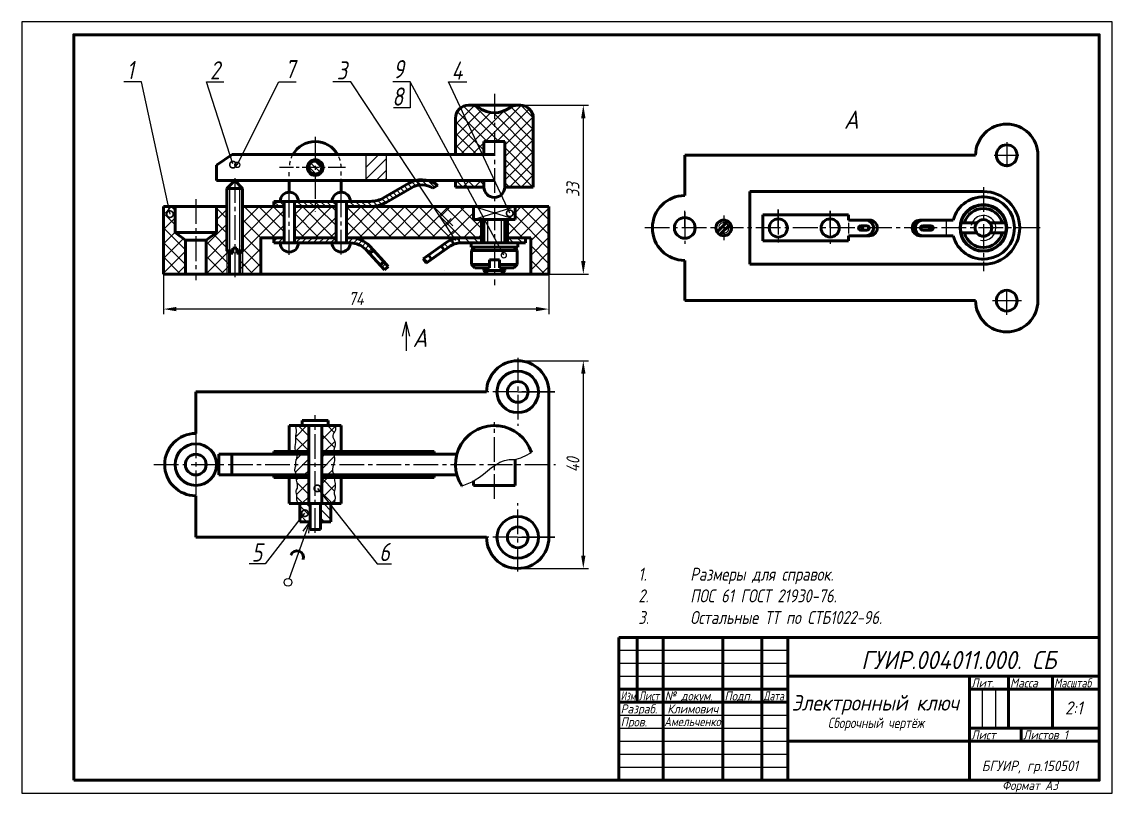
# Model space of a CAD drawing. Header units: millimetres. Extents: x 0 to 1082, y 0 to 313.
# Drawn here: x 439.3 to 859.3, y 1 to 298 of the extents above; entities that cross this region are included whole.
import ezdxf
from ezdxf import colors
from ezdxf.entities.mleader import LeaderData, LeaderLine
from ezdxf.enums import TextEntityAlignment as Align
from ezdxf.math import Vec2, Vec3

# ---------------------------------------------------------------- set-up
doc = ezdxf.new("R2010")
doc.units = ezdxf.units.MM
doc.header["$LTSCALE"] = 0.5
for name, pattern in [('CENTER2', [28.575, 19.05, -3.175, 3.175, -3.175]), ('HIDDEN', [1.1, 0.6, -0.5]), ('осевая2', [28.575, 19.05, -3.175, 3.175, -3.175])]:
    doc.linetypes.add(name, pattern=pattern)
doc.layers.get('0').update_dxf_attribs({"linetype": 'CONTINUOUS', "lineweight": 60})
doc.layers.add('3-размеры', color=6, linetype='CONTINUOUS')
doc.layers.add('4-текст', color=7, linetype='CONTINUOUS', true_color=0x00ad00)
doc.styles.get("Standard").update_dxf_attribs({"font": 'isocpeui.ttf', "width": 0.8})
doc.dimstyles.new('Standard 2', dxfattribs={"dimtxt": 5, "dimasz": 5, "dimexe": 2, "dimexo": 0, "dimgap": 1.5, "dimtad": 1, "dimdec": 0, "dimlfac": 0.5, "dimzin": 0, "dimtxsty": 'Standard', "dimcen": 5, "dimadec": 0, "dimazin": 0, "dimtfac": 1, "dimtdec": 0, "dimtofl": 0, "dimtmove": 0, "dimatfit": 3, "dimldrblk": 'DOTSMALL', "dimfxl": 1, "dimtolj": 1, "dimtzin": 0, "dimarcsym": 0})

# ---------------------------------------------------------------- blocks, each defined once
blk = doc.blocks.new('_DotSmall')
at = {"color": 0, "linetype": 'ByBlock', "const_width": 0.5}
blk.add_lwpolyline([(-0.0625, 0, 1), (0.0625, 0, 1)], format="xyb", close=True, dxfattribs=at)
blk = doc.blocks.new('*D28')
at = {"color": 0, "lineweight": -2, "transparency": 16777216}
for p, q in [((493.84, 200.86), (493.84, 185.39)), ((642.34, 200.86), (642.34, 185.39)), ((637.34, 187.39), (498.84, 187.39))]:
    blk.add_line(p, q, dxfattribs=at)
at = {"color": 0, "transparency": 16777216}
for points in [[(498.84, 188.22), (498.84, 186.56), (493.84, 187.39)], [(637.34, 188.22), (637.34, 186.56), (642.34, 187.39)]]:
    blk.add_solid(points, dxfattribs=at)
at = {"color": 0, "lineweight": -3, "transparency": 16777216, "insert": (568.09, 191.42), "char_height": 5, "attachment_point": 5}
blk.add_mtext('\\A1;74', dxfattribs=at)
blk = doc.blocks.new('*D29')
at = {"color": 0, "lineweight": -2, "transparency": 16777216}
for p, q in [((630.17, 265.86), (657.59, 265.86)), ((655.59, 260.86), (655.59, 205.86)), ((642.34, 200.86), (657.59, 200.86))]:
    blk.add_line(p, q, dxfattribs=at)
at = {"color": 0, "transparency": 16777216}
for points in [[(654.76, 260.86), (656.43, 260.86), (655.59, 265.86)], [(654.76, 205.86), (656.43, 205.86), (655.59, 200.86)]]:
    blk.add_solid(points, dxfattribs=at)
at = {"color": 0, "lineweight": -3, "transparency": 16777216, "insert": (651.59, 233.36), "char_height": 5, "attachment_point": 5, "rotation": 90}
blk.add_mtext('\\A1;33', dxfattribs=at)
blk = doc.blocks.new('*D30')
at = {"color": 0, "lineweight": -2, "transparency": 16777216}
for p, q in [((630.34, 167.51), (657.59, 167.51)), ((655.59, 162.51), (655.59, 92.51)), ((630.34, 87.51), (657.59, 87.51))]:
    blk.add_line(p, q, dxfattribs=at)
at = {"color": 0, "transparency": 16777216}
for points in [[(654.76, 162.51), (656.43, 162.51), (655.59, 167.51)], [(654.76, 92.51), (656.43, 92.51), (655.59, 87.51)]]:
    blk.add_solid(points, dxfattribs=at)
at = {"color": 0, "lineweight": -3, "transparency": 16777216, "insert": (651.59, 127.51), "char_height": 5, "attachment_point": 5, "rotation": 90}
blk.add_mtext('\\A1;40', dxfattribs=at)
blk = doc.blocks.new('_Open30')
at = {"color": 0, "linetype": 'ByBlock', "lineweight": -2}
for p, q in [((-1, 0.27), (0, 0)), ((0, 0), (-1, -0.27)), ((0, 0), (-1, 0))]:
    blk.add_line(p, q, dxfattribs=at)

msp = doc.modelspace()

# ---------------------------------------------------------------- hatches: boundary and pattern name
at = {"lineweight": -3}
h = msp.add_hatch(dxfattribs=at)
h.set_pattern_fill('ANSI37', angle=90, style=0)
h.set_pattern_definition([(135, (272.435, -3.6483), (-2.245064, -2.245064), []), (225, (272.435, -3.6483), (2.245064, -2.245064), [])])
h.paths.add_polyline_path([(617.34, 251.86), (621.34, 251.87), (621.34, 262.98, -0.158783), (615.45, 264.9, 0.158783), (612.5, 265.86), (611.92, 265.86), (611.34, 265.86, 0.414214), (606.34, 260.86), (606.34, 246.86), (617.34, 246.86)])
h.paths.add_polyline_path([(625.34, 251.88), (625.34, 234.36), (630.58, 234.36), (636.34, 252.45), (636.34, 260.86, 0.414214), (631.34, 265.86), (630.17, 265.86, 0.158783), (627.23, 264.9, -0.158783), (621.34, 262.98), (621.34, 251.87)])
h.paths.add_polyline_path([(636.34, 252.45), (630.58, 234.36), (636.34, 234.36)], flags=17)
h.paths.add_polyline_path([(617.34, 234.36), (617.34, 236.86), (606.34, 236.86), (606.34, 234.36)])
h = msp.add_hatch(color=256)
h.set_gradient(color2=(0, 0, 0), tint=1)
h.paths.add_polyline_path([(552.34, 244.36), (552.34, 244.86, 0.414214), (549.34, 241.86), (549.84, 241.86, -0.414214)])
h.paths.add_polyline_path([(549.84, 241.86), (549.34, 241.86, 0.414214), (552.34, 238.86), (552.34, 239.36, -0.414214)])
h.paths.add_polyline_path([(555.34, 241.86), (554.84, 241.86, -0.414214), (552.34, 239.36), (552.34, 238.86, 0.414214)])
h.paths.add_polyline_path([(552.34, 244.86), (552.34, 244.36, -0.414214), (554.84, 241.86), (555.34, 241.86, 0.414214)])
h = msp.add_hatch(dxfattribs=at)
h.set_pattern_fill('ANSI31', scale=0.5, angle=90, style=0)
h.set_pattern_definition([(135, (263.336, -3.3791), (-1.122532, -1.122532), [])])
h.paths.add_polyline_path([(552.34, 241.86), (549.84, 241.86, 0.405163), (552.34, 239.44)])
h.paths.add_polyline_path([(552.34, 244.44, 0.414214), (549.84, 241.94, 0.00775), (549.84, 241.86), (552.34, 241.86)])
h.paths.add_polyline_path([(552.34, 244.44), (552.34, 241.86), (554.83, 241.86, 0.00775), (554.84, 241.94, 0.414214)])
h.paths.add_polyline_path([(554.83, 241.86), (552.34, 241.86), (552.34, 239.44, 0.405163)])
h = msp.add_hatch(dxfattribs=at)
h.set_pattern_fill('ANSI31', style=0)
h.set_pattern_definition([(45, (272.435, -3.6483), (-2.245064, 2.245064), [])])
h.paths.add_polyline_path([(579.84, 246.86), (571.84, 246.86), (571.84, 236.86), (579.84, 236.86)])
h = msp.add_hatch(dxfattribs=at)
h.set_pattern_fill('ANSI31', scale=0.5, angle=90, style=0)
h.set_pattern_definition([(135, (272.4352, -3.3294), (-1.122532, -1.122532), [])])
h.paths.add_polyline_path([(564.34, 228.86), (564.34, 226.86), (573.64, 226.86, 0.132205), (579.67, 228.48), (589.37, 234.11, -0.280385), (597.69, 233.94), (599.54, 235.13), (598.77, 235.62, 0.077647), (595.94, 236.86), (590.84, 236.86, 0.067113), (588.37, 235.84), (578.66, 230.21, -0.132205), (573.64, 228.86)])
h.paths.add_polyline_path([(560.34, 226.86), (560.34, 228.86), (552.34, 228.86), (552.34, 226.86)])
h.paths.add_polyline_path([(544.34, 228.86), (544.34, 226.86), (552.34, 226.86), (552.34, 228.86)])
h.paths.add_polyline_path([(540.34, 226.86), (540.34, 228.86), (536.34, 228.86), (536.34, 226.86)])
h = msp.add_hatch(dxfattribs=at)
h.set_pattern_fill('ANSI37', scale=1.25, angle=90, style=0)
h.set_pattern_definition([(135, (272.435, -3.3294), (-2.80633, -2.80633), []), (225, (272.435, -3.3294), (2.80633, -2.80633), [])])
h.paths.add_polyline_path([(603.66, 226.86), (564.34, 226.86), (564.34, 214.86), (606.31, 214.86)])
h.paths.add_polyline_path([(642.34, 226.86), (629.34, 226.86), (629.34, 221.86), (626.34, 221.86), (626.34, 214.86), (635.34, 214.86), (635.34, 200.86), (642.34, 200.86)])
h.paths.add_polyline_path([(560.34, 226.86), (544.34, 226.86), (544.34, 214.86), (560.34, 214.86)])
h.paths.add_polyline_path([(540.34, 226.86), (527.34, 226.86), (524.28, 226.86), (524.28, 200.86), (527.34, 200.86), (531.34, 200.86), (531.34, 214.86), (540.34, 214.86)])
h.paths.add_polyline_path([(518.28, 226.86), (514.34, 226.86), (514.34, 216.86), (510.34, 213.86), (510.34, 200.86), (518.28, 200.86)])
h.paths.add_polyline_path([(502.34, 213.86), (498.34, 216.86), (498.34, 226.86), (496.33, 226.86), (497.1, 223.45, -0.93561), (497.28, 222.85, -1.068822), (497.1, 223.45), (496.33, 226.86), (493.84, 226.86), (493.84, 200.86), (502.34, 200.86)])
h.paths.add_polyline_path([(524.28, 210.48), (523.34, 210.48), (523.34, 226.86), (523.28, 226.86), (523.28, 200.86), (524.28, 200.86)])
h.paths.add_polyline_path([(519.28, 208.91), (518.34, 209.86), (518.95, 209.86), (518.34, 210.48), (518.34, 226.86), (518.28, 226.86), (518.28, 200.86), (519.28, 200.86)])
h = msp.add_hatch(dxfattribs=at)
h.set_pattern_fill('ANSI37', scale=4, angle=90, style=0)
h.set_pattern_definition([(135, (272.435, -3.3294), (-2.828427, -2.828427), []), (225, (272.435, -3.3294), (2.828427, -2.828427), [])])
h.paths.add_polyline_path([(613.34, 221.86), (613.34, 226.86), (597.88, 226.86), (605.83, 214.86), (608.73, 214.86), (616.34, 214.86), (616.34, 221.86)])
h = msp.add_hatch(dxfattribs=at)
h.set_pattern_fill('ANSI31', scale=0.5, style=0)
h.set_pattern_definition([(45, (272.4352, -3.3294), (-1.122532, 1.122532), [])])
h.paths.add_polyline_path([(560.34, 212.86), (560.34, 214.86), (544.34, 214.86), (544.34, 212.86)])
h.paths.add_polyline_path([(540.34, 212.86), (540.34, 214.86), (536.34, 214.86), (536.34, 212.86)])
h.paths.add_polyline_path([(565.94, 212.86, -0.209882), (571.83, 210.27), (573.26, 208.72), (574.73, 210.07), (573.31, 211.63, 0.209882), (565.94, 214.86), (564.34, 214.86), (564.34, 212.86)])
h.paths.add_polyline_path([(578.79, 205.66), (578.32, 205.22), (577.36, 204.26), (579.01, 202.46), (580.49, 203.82)])
h = msp.add_hatch(dxfattribs=at)
h.set_pattern_fill('ANSI31', scale=0.75, angle=90, style=0)
h.set_pattern_definition([(135, (272.4352, -3.3294), (-1.683798, -1.683798), [])])
h.paths.add_polyline_path([(608.52, 214.86, 0.062867), (606.03, 214.55), (606.37, 214.03, -1.296437), (606.57, 213.46, -0.771345), (606.37, 214.03), (606.03, 214.55, 0.091564), (602.74, 213.02), (600.85, 211.68), (602, 210.05), (603.89, 211.39, -0.155325), (608.52, 212.86), (616.34, 212.86), (616.34, 214.86)])
h.paths.add_polyline_path([(633.34, 212.86), (633.34, 214.86), (626.34, 214.86), (626.34, 212.86)])
h.paths.add_polyline_path([(597.11, 206.58), (595.95, 208.21), (593.91, 206.77), (595.07, 205.13)])
h = msp.add_hatch(dxfattribs=at)
h.set_pattern_fill('ANSI37', scale=1.25, angle=90, style=0)
h.set_pattern_definition([(135, (272.435, -21.9263), (-2.80633, -2.80633), []), (225, (272.435, -21.9263), (2.80633, -2.80633), [])])
edge = h.paths.add_edge_path()
edge.add_spline(control_points=[(559.36, 132.51), (559.76, 134.26), (560.7, 136), (558.2, 138.55), (560.39, 140.54), (560.18, 141.91), (560.08, 142.51)], knot_values=[0.034459, 0.034459, 0.034459, 0.034459, 2.378832, 5.54111, 7.78659, 9.540425, 9.540425, 9.540425, 9.540425], degree=3, periodic=0)
edge.add_line((560.08, 142.51), (554.84, 142.51))
edge.add_line((554.84, 142.51), (554.84, 132.51))
edge.add_line((554.84, 132.51), (559.36, 132.51))
edge = h.paths.add_edge_path()
edge.add_spline(control_points=[(544.73, 142.51), (544.77, 142.44), (545.16, 139.53), (544.47, 138.17), (545.13, 136.07), (544.1, 134.06), (544.79, 132.51)], knot_values=[0.43237, 0.43237, 0.43237, 0.43237, 2.46282, 4.151375, 6.34017, 8.702828, 8.702828, 8.702828, 8.702828], degree=3, periodic=0)
edge.add_line((544.79, 132.51), (549.84, 132.51))
edge.add_line((549.84, 132.51), (549.84, 142.51))
edge.add_line((549.84, 142.51), (544.73, 142.51))
edge = h.paths.add_edge_path()
edge.add_line((549.84, 122.51), (544.88, 122.51))
edge.add_spline(control_points=[(544.88, 122.51), (545.06, 121.13), (545.8, 118.57), (544.5, 117.38), (545.37, 115.49), (544.91, 113.89), (545.5, 113.02), (545.41, 112.53), (545.4, 112.51)], knot_values=[0.716081, 0.716081, 0.716081, 0.716081, 2.517169, 4.222857, 6.374633, 7.647478, 9.054605, 9.1167, 9.1167, 9.1167, 9.1167], degree=3, periodic=0)
edge.add_line((545.4, 112.51), (549.84, 112.51))
edge.add_line((549.84, 112.51), (549.84, 122.51))
edge = h.paths.add_edge_path()
edge.add_spline(control_points=[(559.71, 112.51), (559.43, 112.79), (560.54, 114.81), (559.26, 116.39), (560.38, 118.86), (559.88, 120.58), (559.6, 122.51)], knot_values=[0, 0, 0, 0, 1.824475, 3.598202, 5.973479, 8.886643, 8.886643, 8.886643, 8.886643], degree=3, periodic=0)
edge.add_line((559.6, 122.51), (554.84, 122.51))
edge.add_line((554.84, 122.51), (554.84, 116.25))
edge.add_line((554.84, 116.25), (557.8, 112.51))
edge.add_line((557.8, 112.51), (559.71, 112.51))
h = msp.add_hatch(dxfattribs=at)
h.set_pattern_fill('ANSI31', style=0)
h.set_pattern_definition([(45, (272.435, -21.9263), (-2.245064, 2.245064), [])])
edge = h.paths.add_edge_path()
edge.add_spline(control_points=[(559.36, 127.51), (559.45, 127.81), (559.75, 128.86), (559.79, 130.2), (559.58, 131.22), (559.52, 131.51)], knot_values=[0, 0, 0, 0, 0.889745, 3.113462, 4.0085, 4.0085, 4.0085, 4.0085], degree=3, periodic=0)
edge.add_line((559.52, 131.51), (554.84, 131.51))
edge.add_line((554.84, 131.51), (554.84, 127.51))
edge.add_line((554.84, 127.51), (559.36, 127.51))
edge = h.paths.add_edge_path()
edge.add_line((554.84, 123.51), (559.66, 123.51))
edge.add_spline(control_points=[(559.66, 123.51), (559.38, 123.98), (558.63, 125.23), (559.09, 126.63), (559.36, 127.51)], knot_values=[4.0085, 4.0085, 4.0085, 4.0085, 5.583819, 8.216881, 8.216881, 8.216881, 8.216881], degree=3, periodic=0)
edge.add_line((559.36, 127.51), (554.84, 127.51))
edge.add_line((554.84, 127.51), (554.84, 123.51))
edge = h.paths.add_edge_path()
edge.add_line((549.84, 127.51), (549.84, 131.47))
edge.add_line((549.84, 131.47), (549.79, 131.51))
edge.add_line((549.79, 131.51), (545.12, 131.51))
edge.add_spline(control_points=[(545.12, 131.51), (545.15, 131.31), (545.38, 129.85), (544.58, 129.03), (544.79, 128.11), (544.79, 127.51)], knot_values=[0.446064, 0.446064, 0.446064, 0.446064, 2.109199, 3.28176, 5.090305, 5.090305, 5.090305, 5.090305], degree=3, periodic=0)
edge.add_line((544.79, 127.51), (549.84, 127.51))
edge = h.paths.add_edge_path()
edge.add_line((549.84, 123.51), (549.84, 127.51))
edge.add_line((549.84, 127.51), (544.79, 127.51))
edge.add_spline(control_points=[(544.79, 127.51), (544.79, 127.3), (544.74, 126.64), (543.95, 125.12), (544.99, 124.59), (544.87, 123.51), (544.87, 123.51)], knot_values=[5.090305, 5.090305, 5.090305, 5.090305, 5.72996, 7.00852, 9.521447, 9.927894, 9.927894, 9.927894, 9.927894], degree=3, periodic=0)
edge.add_line((544.87, 123.51), (549.84, 123.51))
h = msp.add_hatch(dxfattribs=at)
h.set_pattern_fill('ANSI31', scale=0.75, angle=90, style=0)
h.set_pattern_definition([(135, (272.4352, -21.9263), (-1.683798, -1.683798), [])])
h.paths.add_polyline_path([(554.34, 105.52), (554.36, 105.51), (558.34, 105.51), (558.34, 111.84), (557.8, 112.51), (554.34, 112.51)])
h.paths.add_polyline_path([(550.34, 105.51), (550.34, 112.51), (546.34, 112.51), (546.34, 106.35), (548.12, 108.64, -0.05872), (548.09, 108.7, -1), (548.68, 108.89, -0.889074), (548.12, 108.64), (546.34, 106.35), (546.34, 105.51)])
h = msp.add_hatch(color=256)
h.set_gradient(color2=(0, 0, 0), tint=1)
h.paths.add_polyline_path([(550.34, 105.51), (549.84, 105.51), (550.34, 105.01)])
h.paths.add_polyline_path([(554.34, 105.51), (554.34, 105.01), (554.34, 105.01), (554.84, 105.51)])

# ---------------------------------------------------------------- linework, layer by layer
for p, q in [((588.88, 274.86), (588.88, 264.86)), ((588.88, 264.86), (582.43, 264.86)), ((519.34, 233.86), (519.34, 208.86)), ((523.34, 208.86), (523.34, 233.86)), ((669.31, 56), (734.31, 56)), ((669.31, 51), (734.31, 51)), ((669.31, 46), (734.31, 46)), ((809.31, 26), (809.31, 41)), ((814.31, 41), (814.31, 26)), ((669.31, 31), (734.31, 31)), ((669.31, 26), (734.31, 26)), ((669.31, 21), (734.31, 21)), ((669.31, 16), (734.31, 16)), ((669.31, 11), (734.31, 11))]:
    msp.add_line(p, q, dxfattribs=at)
at = {"color": 7, "linetype": 'CENTER2', "lineweight": -3}
for p, q in [((621.34, 270.22), (621.34, 196.58)), ((552.34, 253.66), (552.34, 224.98)), ((818.69, 251.61), (818.69, 241)), ((542.34, 208.32), (542.34, 233.64)), ((562.34, 208.44), (562.34, 233.52)), ((809.69, 234.34), (809.69, 201.99)), ((506.34, 229.7), (506.34, 198.46)), ((694.69, 224.72), (694.69, 212.54)), ((709.69, 223.48), (709.69, 213.78)), ((730.69, 225.67), (730.69, 211.9)), ((750.69, 218.63), (750.69, 225.22)), ((750.69, 225.22), (750.69, 211.23)), ((831.61, 218.63), (679.23, 218.63)), ((818.69, 185.16), (818.69, 195.62)), ((630.34, 168.64), (630.34, 142.38)), ((644.57, 155.51), (617.84, 155.51)), ((552.34, 101.19), (552.34, 146.5)), ((621.34, 114.28), (621.34, 143.81)), ((506.34, 139.51), (506.34, 115.01)), ((490.2, 127.51), (644.9, 127.51)), ((630.34, 86.38), (630.34, 112.64)), ((644.57, 99.51), (617.84, 99.51))]:
    msp.add_line(p, q, dxfattribs=at)
at = {"color": 7, "lineweight": 60}
for p, q in [((611.34, 265.86), (612.5, 265.86)), ((611.92, 265.86), (630.17, 265.86)), ((630.17, 265.86), (631.34, 265.86)), ((606.34, 246.86), (606.34, 260.86)), ((636.34, 234.36), (636.34, 260.86)), ((606.34, 260.22), (606.34, 260.23)), ((606.34, 246.86), (606.34, 256.86)), ((617.34, 246.86), (617.34, 251.86)), ((617.34, 251.86), (625.34, 251.86)), ((625.34, 251.86), (625.34, 234.36)), ((520.34, 246.86), (514.34, 242.86)), ((621.34, 246.86), (520.34, 246.86)), ((562.34, 246.86), (571.34, 246.86)), ((831.19, 246.63), (831.19, 246.63)), ((831.19, 246.63), (831.19, 246.63)), ((831.19, 246.63), (831.19, 246.63)), ((831.19, 246.63), (831.19, 246.63)), ((831.19, 246.63), (831.19, 246.63)), ((831.19, 246.63), (831.19, 246.63)), ((831.19, 246.63), (831.19, 246.63)), ((831.19, 246.63), (831.19, 246.63)), ((831.19, 246.63), (831.19, 246.63)), ((514.34, 236.86), (514.34, 242.86)), ((621.34, 236.86), (514.34, 236.86)), ((542.34, 232.36), (542.34, 236.86)), ((562.34, 236.36), (562.34, 236.86)), ((562.34, 236.36), (562.34, 236.86)), ((562.34, 232.36), (562.34, 236.68)), ((562.34, 236.68), (562.34, 232.36)), ((562.34, 232.36), (562.34, 236.68)), ((578.66, 230.21), (588.37, 235.84)), ((598.77, 235.62), (599.54, 235.13)), ((606.34, 234.36), (606.34, 236.86)), ((606.34, 236.86), (606.34, 234.36)), ((617.34, 236.86), (617.34, 234.36)), ((636.34, 236.86), (636.34, 234.36)), ((694.69, 238.62), (694.69, 231.12)), ((579.67, 228.48), (589.37, 234.11)), ((599.54, 235.13), (597.69, 233.94)), ((617.34, 234.36), (606.34, 234.36)), ((636.34, 234.36), (625.34, 234.36)), ((719.69, 218.63), (719.69, 232.63)), ((719.69, 232.63), (809.69, 232.63)), ((493.84, 200.86), (493.84, 226.86)), ((493.84, 226.86), (518.34, 226.86)), ((498.34, 216.86), (498.34, 226.86)), ((514.34, 226.86), (514.34, 216.86)), ((524.34, 226.86), (527.34, 226.86)), ((527.34, 226.86), (540.34, 226.86)), ((536.34, 226.86), (536.34, 228.86)), ((536.34, 228.86), (573.64, 228.86)), ((544.34, 228.86), (540.34, 228.86)), ((540.34, 228.86), (540.34, 212.86)), ((540.34, 227.86), (540.34, 212.86)), ((542.34, 228.86), (562.34, 228.86)), ((544.34, 212.86), (544.34, 228.86)), ((544.34, 226.86), (560.34, 226.86)), ((564.34, 228.86), (560.34, 228.86)), ((560.34, 228.86), (560.34, 212.86)), ((564.34, 212.86), (564.34, 228.86)), ((564.34, 226.86), (642.34, 226.86)), ((621.34, 226.86), (613.34, 226.86)), ((621.34, 226.86), (613.34, 226.86)), ((613.34, 226.86), (613.34, 221.86)), ((641.34, 226.86), (621.34, 226.86)), ((629.34, 221.86), (629.34, 226.86)), ((642.34, 200.86), (642.34, 226.86)), ((540.34, 222.86), (540.34, 212.86)), ((724.69, 218.63), (724.69, 223.63)), ((724.69, 223.63), (757.69, 223.63)), ((757.69, 223.63), (757.69, 221.63)), ((564.34, 214.86), (564.34, 221.15)), ((613.34, 221.86), (629.34, 221.86)), ((617.34, 221.86), (616.34, 221.86)), ((616.34, 221.86), (616.34, 212.86)), ((617.34, 212.86), (617.34, 221.86)), ((621.34, 221.86), (625.34, 221.86)), ((621.34, 221.86), (621.34, 221.86)), ((621.34, 221.86), (625.34, 221.86)), ((625.34, 221.86), (624.34, 221.86)), ((625.34, 221.86), (625.34, 212.86)), ((625.34, 221.86), (626.34, 221.86)), ((626.34, 221.86), (626.34, 212.86)), ((719.69, 204.63), (719.69, 218.63)), ((724.69, 213.63), (724.69, 218.63)), ((757.69, 221.63), (765.84, 221.63)), ((762.42, 219.43), (764.92, 219.43)), ((785.18, 221.63), (788.38, 221.63)), ((789.56, 219.43), (786.26, 219.43)), ((788.38, 221.63), (798.07, 221.63)), ((514.34, 216.86), (498.34, 216.86)), ((498.34, 216.86), (502.34, 213.86)), ((514.34, 216.86), (510.34, 213.86)), ((531.34, 214.86), (536.34, 214.86)), ((540.34, 214.86), (531.34, 214.86)), ((531.34, 200.86), (531.34, 214.86)), ((536.34, 214.86), (536.34, 213.86)), ((536.34, 214.86), (540.34, 214.86)), ((536.34, 214.86), (536.34, 212.86)), ((544.34, 214.86), (560.34, 214.86)), ((564.34, 214.86), (564.34, 212.86)), ((564.34, 214.86), (608.73, 214.86)), ((617.34, 214.86), (605.34, 214.86)), ((617.34, 214.86), (608.52, 214.86)), ((616.34, 214.86), (608.73, 214.86)), ((616.34, 214.86), (617.34, 214.86)), ((626.34, 214.86), (625.34, 214.86)), ((626.34, 214.86), (635.34, 214.86)), ((633.34, 212.86), (633.34, 214.86)), ((635.34, 214.86), (635.34, 200.86)), ((765.84, 215.63), (757.69, 215.63)), ((757.69, 215.63), (757.69, 213.63)), ((762.27, 217.33), (762.27, 217.33)), ((762.42, 217.83), (764.92, 217.83)), ((785.18, 215.63), (788.38, 215.63)), ((789.56, 217.83), (786.26, 217.83)), ((788.38, 215.63), (798.07, 215.63)), ((789.71, 217.33), (789.71, 217.33)), ((510.34, 213.86), (502.34, 213.86)), ((502.34, 213.86), (502.34, 200.86)), ((510.34, 200.86), (510.34, 213.86)), ((536.34, 212.86), (565.94, 212.86)), ((536.34, 212.86), (542.34, 212.86)), ((542.34, 212.86), (544.34, 212.86)), ((571.83, 210.27), (579.01, 202.46)), ((574.73, 210.07), (573.26, 208.72)), ((573.31, 211.63), (580.49, 203.82)), ((578.79, 205.66), (574.73, 210.07)), ((602.74, 213.02), (593.91, 206.77)), ((603.89, 211.39), (595.07, 205.13)), ((597.11, 206.58), (602, 210.05)), ((600.85, 211.68), (602, 210.05)), ((617.34, 212.86), (608.52, 212.86)), ((625.34, 212.86), (633.34, 212.86)), ((757.69, 213.63), (724.69, 213.63)), ((593.91, 206.77), (595.95, 208.21)), ((593.91, 206.77), (595.07, 205.13)), ((595.07, 205.13), (597.11, 206.58)), ((595.95, 208.21), (597.11, 206.58)), ((694.69, 206.12), (694.69, 198.62)), ((578.79, 205.66), (577.32, 204.3)), ((579.01, 202.46), (577.32, 204.3)), ((577.36, 204.26), (578.32, 205.22)), ((580.49, 203.82), (578.79, 205.66)), ((580.49, 203.82), (578.79, 205.66)), ((580.49, 203.82), (579.01, 202.46)), ((617.34, 202.19), (617.34, 203.26)), ((625.34, 202.19), (617.34, 202.19)), ((617.34, 202.19), (618.67, 200.86)), ((625.34, 202.19), (624, 200.86)), ((625.34, 203.26), (625.34, 202.19)), ((809.69, 204.63), (719.69, 204.63)), ((493.84, 200.86), (642.34, 200.86)), ((527.34, 200.86), (500.7, 200.86)), ((500.7, 200.86), (507.7, 200.86)), ((510.34, 200.86), (506.34, 200.86)), ((506.34, 200.86), (522.34, 200.86)), ((527.34, 200.86), (534.34, 200.86)), ((831.19, 190.63), (831.19, 190.63)), ((831.19, 190.63), (831.19, 190.63)), ((831.19, 190.63), (831.19, 190.63)), ((831.19, 190.63), (831.19, 190.63)), ((831.19, 190.63), (831.19, 190.63)), ((831.19, 190.63), (831.19, 190.63)), ((831.19, 190.63), (831.19, 190.63)), ((831.19, 190.63), (831.19, 190.63)), ((831.19, 190.63), (831.19, 190.63)), ((618.34, 155.51), (506.34, 155.51)), ((506.34, 139.51), (506.34, 155.51)), ((642.34, 99.51), (642.34, 155.51)), ((642.84, 155.51), (642.84, 155.51)), ((642.84, 155.51), (642.84, 155.51)), ((642.84, 155.51), (642.84, 155.51)), ((642.84, 155.51), (642.84, 155.51)), ((642.84, 155.51), (642.84, 155.51)), ((642.84, 155.51), (642.84, 155.51)), ((642.84, 155.51), (642.84, 155.51)), ((642.84, 155.51), (642.84, 155.51)), ((642.84, 155.51), (642.84, 155.51)), ((557.34, 144.51), (547.34, 144.51)), ((547.34, 144.51), (547.34, 142.51)), ((557.34, 142.51), (557.34, 144.51)), ((552.34, 142.51), (542.34, 142.51)), ((542.34, 142.51), (542.34, 132.51)), ((547.34, 142.51), (552.34, 142.51)), ((552.34, 142.51), (549.84, 142.51)), ((549.84, 142.51), (549.84, 112.51)), ((554.84, 142.51), (552.34, 142.51)), ((552.34, 142.51), (557.34, 142.51)), ((552.34, 142.51), (557.34, 142.51)), ((552.34, 142.51), (562.34, 142.51)), ((554.84, 127.51), (554.84, 142.51)), ((562.34, 142.51), (562.34, 132.51)), ((549.84, 132.51), (549.84, 136.74)), ((549.84, 136.74), (549.84, 117.46)), ((554.84, 132.51), (554.84, 136.09)), ((554.84, 136.09), (554.84, 116.64)), ((549.84, 131.51), (515.19, 131.51)), ((515.19, 131.51), (515.19, 123.51)), ((520.19, 123.51), (520.19, 131.51)), ((536.34, 131.51), (536.34, 132.51)), ((536.34, 132.51), (549.84, 132.51)), ((554.84, 132.51), (598.19, 132.51)), ((606.88, 131.51), (554.84, 131.51)), ((598.19, 132.51), (598.19, 131.51)), ((554.84, 112.51), (554.84, 127.51)), ((629.34, 119.51), (629.34, 129.55)), ((515.19, 123.51), (549.84, 123.51)), ((536.34, 123.51), (536.34, 122.51)), ((536.34, 123.51), (536.34, 122.51)), ((536.34, 122.51), (549.84, 122.51)), ((542.34, 112.51), (542.34, 122.51)), ((554.84, 123.51), (606.88, 123.51)), ((554.84, 122.51), (598.19, 122.51)), ((562.34, 112.51), (562.34, 122.51)), ((598.19, 122.51), (598.19, 123.51)), ((598.19, 123.51), (598.19, 122.51)), ((608.92, 119.33), (608.8, 119.28)), ((613.34, 121.23), (613.34, 119.51)), ((613.34, 119.51), (629.34, 119.51)), ((506.34, 115.51), (506.34, 99.51)), ((552.34, 112.51), (542.34, 112.51)), ((546.34, 105.51), (546.34, 112.51)), ((546.34, 112.51), (552.34, 112.51)), ((549.84, 112.51), (554.84, 112.51)), ((550.34, 102.51), (550.34, 112.51)), ((552.34, 112.51), (554.34, 112.51)), ((552.34, 112.51), (558.34, 112.51)), ((552.34, 112.51), (562.34, 112.51)), ((554.34, 112.51), (554.34, 102.51)), ((558.34, 112.51), (558.34, 105.51)), ((550.34, 105.51), (546.34, 105.51)), ((558.34, 105.51), (554.34, 105.51)), ((554.34, 102.51), (550.34, 102.51)), ((618.34, 99.51), (506.34, 99.51)), ((642.84, 99.51), (642.84, 99.51)), ((642.84, 99.51), (642.84, 99.51)), ((642.84, 99.51), (642.84, 99.51)), ((642.84, 99.51), (642.84, 99.51)), ((642.84, 99.51), (642.84, 99.51)), ((642.84, 99.51), (642.84, 99.51)), ((642.84, 99.51), (642.84, 99.51)), ((642.84, 99.51), (642.84, 99.51)), ((642.84, 99.51), (642.84, 99.51))]:
    msp.add_line(p, q, dxfattribs=at)
at = {"color": 7, "lineweight": -3}
for p, q in [((571.84, 246.86), (571.84, 236.86)), ((579.84, 236.86), (579.84, 246.86)), ((578.85, 236.86), (579.84, 237.85)), ((613.34, 221.86), (629.34, 226.86)), ((629.34, 221.86), (613.34, 226.86)), ((694.69, 218.63), (694.69, 225.22)), ((730.69, 218.63), (730.69, 225.67)), ((618.67, 221.86), (618.67, 212.86)), ((624, 221.86), (624, 212.86)), ((757.69, 220.64), (757.69, 216.53)), ((795.34, 221.17), (795.34, 216.08)), ((518.34, 210.48), (518.34, 200.86)), ((524.34, 210.48), (524.34, 200.86)), ((618.67, 203.26), (618.67, 200.86)), ((624, 203.26), (624, 200.86)), ((586, 176.93), (587.4, 182.53)), ((587.4, 182.53), (587.4, 171.33)), ((587.4, 182.53), (587.4, 176.93)), ((588.8, 176.93), (587.4, 182.53))]:
    msp.add_line(p, q, dxfattribs=at)
for p, q in [((806.69, 246.63), (694.69, 246.63)), ((694.69, 246.63), (694.69, 238.62)), ((830.69, 246.63), (830.69, 190.63)), ((617.34, 212.86), (625.34, 212.86)), ((519.34, 208.86), (519.34, 200.86)), ((523.34, 208.86), (523.34, 200.86)), ((518.34, 201.86), (518.34, 201.86)), ((524.34, 201.86), (524.34, 201.86)), ((694.69, 190.63), (694.69, 198.62)), ((806.69, 190.63), (694.69, 190.63)), ((549.84, 105.51), (549.84, 105.51)), ((549.84, 105.51), (549.84, 105.51)), ((550.34, 105.01), (550.34, 105.01)), ((550.34, 105.01), (550.34, 105.01)), ((554.34, 105.01), (554.34, 105.01)), ((554.84, 105.51), (554.84, 105.51)), ((804.31, 46), (804.31, 41))]:
    msp.add_line(p, q)
at = {"color": 7, "lineweight": 25}
for p, q in [((813.84, 246.63), (823.38, 246.63)), ((813.26, 190.63), (824.39, 190.63)), ((630.34, 155.51), (644.57, 155.51)), ((630.34, 99.51), (644.57, 99.51))]:
    msp.add_line(p, q, dxfattribs=at)
at = {"color": 7, "linetype": 'CENTER2', "lineweight": -3, "ltscale": 0.7}
msp.add_line((563.94, 241.86), (538.59, 241.86), dxfattribs=at)
at = {"color": 7, "linetype": 'HIDDEN', "lineweight": -3, "ltscale": 5}
for p, q in [((542.34, 235.81), (542.34, 240.74)), ((562.34, 236.09), (562.34, 241.09))]:
    msp.add_line(p, q, dxfattribs=at)
at = {"lineweight": 60}
for p, q in [((518.34, 233.86), (521.34, 236.86)), ((521.34, 236.86), (524.34, 233.86)), ((524.34, 233.86), (518.34, 233.86)), ((518.34, 233.86), (518.34, 209.86)), ((524.34, 209.86), (524.34, 233.86)), ((707.1, 217.12), (711.23, 221.2)), ((708.15, 216.06), (712.29, 220.14)), ((807.13, 220.55), (801.1, 220.55)), ((818.28, 220.55), (812.25, 220.55)), ((807.13, 216.71), (801.1, 216.71)), ((818.28, 216.71), (812.25, 216.71)), ((522.09, 210.86), (520.59, 210.86)), ((520.59, 210.86), (520.59, 208.86)), ((522.09, 208.86), (522.09, 210.86)), ((612.54, 209.98), (613.82, 211.26)), ((621.34, 211.26), (613.82, 211.26)), ((628.86, 211.26), (621.34, 211.26)), ((630.14, 209.98), (628.86, 211.26)), ((519.34, 208.86), (518.34, 209.86)), ((518.34, 209.86), (520.59, 209.86)), ((519.34, 208.86), (520.59, 208.86)), ((519.34, 208.86), (520.59, 208.86)), ((522.09, 209.86), (524.34, 209.86)), ((522.09, 208.86), (523.34, 208.86)), ((522.09, 208.86), (523.34, 208.86)), ((523.34, 208.86), (524.34, 209.86)), ((612.54, 204.54), (612.54, 209.98)), ((612.54, 209.98), (630.14, 209.98)), ((619.42, 206.3), (623.26, 206.3)), ((619.42, 206.3), (619.42, 203.26)), ((623.26, 206.3), (623.26, 203.26)), ((630.14, 209.98), (630.14, 204.54)), ((613.82, 203.26), (612.54, 204.54)), ((612.54, 204.54), (619.42, 204.54)), ((619.42, 203.26), (613.82, 203.26)), ((623.26, 204.54), (630.14, 204.54)), ((628.86, 203.26), (623.26, 203.26)), ((628.86, 203.26), (630.14, 204.54)), ((854.31, 61), (669.31, 61)), ((669.31, 6), (669.31, 61)), ((676.31, 61), (676.31, 36)), ((686.31, 6), (686.31, 61)), ((709.31, 61), (709.31, 6)), ((724.31, 6), (724.31, 61)), ((734.31, 61), (734.31, 6)), ((734.31, 46), (854.31, 46)), ((804.31, 6), (804.31, 46)), ((819.31, 46), (819.31, 26)), ((836.31, 26), (836.31, 46)), ((669.31, 41), (734.31, 41)), ((804.31, 41), (854.31, 41)), ((669.31, 36), (734.31, 36)), ((804.31, 26), (854.31, 26)), ((824.31, 21), (824.31, 26)), ((734.31, 21), (854.31, 21))]:
    msp.add_line(p, q, dxfattribs=at)
at = {"linetype": 'CENTER2', "lineweight": -3}
msp.add_line((521.34, 237.81), (521.34, 199), dxfattribs=at)
at = {"color": 7}
for p, q in [((612.34, 212.86), (612.34, 211.26)), ((612.34, 211.26), (621.34, 211.26)), ((621.34, 211.26), (630.34, 211.26)), ((630.34, 211.26), (630.34, 212.86))]:
    msp.add_line(p, q, dxfattribs=at)
at = {"linetype": 'осевая2', "lineweight": -3, "ltscale": 0.35}
msp.add_line((621.34, 211.19), (621.34, 203.23), dxfattribs=at)
at = {"color": 18, "true_color": 0x000000}
for p, q in [((549.84, 105.51), (550.34, 105.01)), ((554.84, 105.51), (554.34, 105.01))]:
    msp.add_line(p, q, dxfattribs=at)
at = {"lineweight": 60}
msp.add_lwpolyline([(459.31, 6), (854.31, 6), (854.31, 293), (459.31, 293)], close=True, dxfattribs=at)
at = {"color": 7, "lineweight": -3}
for points in [[(496.4, 223.93), (485.43, 274.86), (478.61, 274.86)], [(520.64, 243.31), (510.5, 274.86), (517.13, 274.86)], [(606.55, 213.77), (566.08, 274.86), (559.08, 274.86)], [(627.26, 224.26), (603.69, 274.86), (610.73, 274.86)], [(553.16, 118.36), (576.25, 89.25), (581.75, 89.25)], [(548.24, 108.8), (533, 89.25), (526.83, 89.25)]]:
    msp.add_lwpolyline(points, dxfattribs=at)
at = {"color": 7, "linetype": 'ByBlock', "lineweight": -2, "true_color": 0xffffff}
for points in [[(602.16, 202.31), (602.16, 202.31)], [(548.74, 101.49), (542.35, 83.62)]]:
    msp.add_lwpolyline(points, dxfattribs=at)
at = {"color": 7, "lineweight": 60}
for centre, radius in [((818.69, 246.63), 4), ((552.34, 241.86), 2.5), ((809.69, 218.63), 9), ((694.69, 218.63), 4), ((730.69, 218.63), 3.5), ((750.69, 218.63), 3.5), ((818.69, 190.63), 4), ((630.34, 155.51), 8), ((630.34, 155.51), 4), ((506.34, 127.51), 8), ((506.34, 127.51), 4), ((630.34, 99.51), 8), ((630.34, 99.51), 4)]:
    msp.add_circle(centre, radius, dxfattribs=at)
at = {"color": 18, "true_color": 0x000000}
msp.add_circle((552.34, 241.86), 3, dxfattribs=at)
at = {"lineweight": 60}
for centre, radius in [((809.69, 218.63), 8.8), ((709.69, 218.63), 3), ((809.69, 218.63), 3.2)]:
    msp.add_circle(centre, radius, dxfattribs=at)
at = {"lineweight": -3}
msp.add_circle((541.85, 82.2), 1.5, dxfattribs=at)
at = {"color": 7, "lineweight": 60}
for centre, radius, start, end in [((611.34, 260.86), 5, 90, 180), ((612.5, 260.86), 5, 53.9109, 90), ((621.34, 272.98), 10, 233.9109, 306.0891), ((630.17, 260.86), 5, 90, 126.0891), ((631.34, 260.86), 5, 0, 90), ((818.69, 246.63), 12, 0, 180), ((552.34, 241.86), 10, 30, 150), ((593.39, 227.19), 10, 57.4737, 120.1245), ((542.34, 228.86), 3.5, 360, 180), ((562.34, 228.86), 3.5, 360, 180), ((593.39, 227.19), 8, 57.4737, 120.1245), ((621.34, 234.36), 4, 180, 0), ((694.69, 218.62), 12.5, 90, 270), ((809.69, 218.63), 14, 270, 90), ((573.64, 238.86), 10, 270, 300.1245), ((573.64, 238.86), 12, 270, 300.1245), ((809.69, 218.63), 12, 194.4775, 165.5225), ((762.42, 218.63), 0.8, 90, 270), ((763.89, 218.63), 0.8, 90, 270), ((764.37, 218.63), 3, 270, 90), ((764.92, 218.63), 0.8, 270, 90), ((765.84, 218.63), 3, 270, 90), ((785.27, 218.63), 3, 91.6451, 268.3549), ((786.43, 218.63), 3, 91.6451, 268.3549), ((786.26, 218.63), 0.8, 90, 270), ((788.4, 218.63), 0.8, 270, 90), ((789.56, 218.63), 0.8, 270, 90), ((565.94, 204.86), 10, 42.5868, 90), ((608.52, 204.86), 10, 90, 125.3158), ((542.34, 212.86), 3.5, 180, 0), ((562.34, 212.86), 3.5, 180, 0), ((565.94, 204.86), 8, 42.5868, 90), ((608.52, 204.86), 8, 90, 125.3158), ((818.69, 190.63), 12, 180, 0), ((630.34, 155.51), 12, 0, 180), ((506.34, 127.51), 12, 90, 270), ((621.34, 127.51), 15, 18.1518, 213.2895), ((630.34, 99.51), 12, 180, 0)]:
    msp.add_arc(centre, radius, start, end, dxfattribs=at)
at = {"color": 7, "linetype": 'HIDDEN', "lineweight": -3, "ltscale": 5}
for start, end in [(150, 180), (0, 30)]:
    msp.add_arc((552.34, 241.86), 10, start, end, dxfattribs=at)
at = {"lineweight": 60}
for start, end in [(14.793, 165.207), (194.793, 345.207)]:
    msp.add_arc((809.69, 218.63), 7.52, start, end, dxfattribs=at)
at = {"lineweight": -3}
for centre, radius, start, end in [((809.69, 218.63), 4.8, 256.9745, 168.5103), ((709.69, 218.63), 2.01, 259.033, 168.4992)]:
    msp.add_arc(centre, radius, start, end, dxfattribs=at)
at = {"color": 7, "true_color": 0xffffff}
msp.add_arc((545.3, 91.85), 2.5, 340.3421, 160.3421, dxfattribs=at)
at = {"color": 7, "lineweight": -3}
for points, knots in [([(544.73, 142.51), (544.77, 142.44), (545.16, 139.53), (544.47, 138.17), (545.13, 136.07), (544.1, 134.06), (544.79, 132.51)], [0.43237, 0.43237, 0.43237, 0.43237, 2.46282, 4.151375, 6.34017, 8.702828, 8.702828, 8.702828, 8.702828]), ([(560.08, 142.51), (560.18, 141.91), (560.39, 140.54), (558.2, 138.55), (560.7, 136), (559.76, 134.26), (559.36, 132.51)], [0.034459, 0.034459, 0.034459, 0.034459, 1.788295, 4.033774, 7.196052, 9.540425, 9.540425, 9.540425, 9.540425]), ([(545.12, 131.51), (545.15, 131.31), (545.38, 129.85), (544.47, 128.92), (545.07, 127.27), (543.95, 125.12), (544.99, 124.59), (544.87, 123.51), (544.87, 123.51)], [0.446064, 0.446064, 0.446064, 0.446064, 2.109199, 3.28176, 5.72996, 7.00852, 9.521447, 9.927894, 9.927894, 9.927894, 9.927894]), ([(544.88, 122.51), (545.06, 121.13), (545.8, 118.57), (544.5, 117.38), (545.37, 115.49), (544.91, 113.89), (545.5, 113.02), (545.41, 112.53), (545.4, 112.51)], [0.716081, 0.716081, 0.716081, 0.716081, 2.517169, 4.222857, 6.374633, 7.647478, 9.054605, 9.1167, 9.1167, 9.1167, 9.1167]), ([(559.6, 122.51), (559.88, 120.58), (560.38, 118.86), (559.26, 116.39), (560.54, 114.81), (559.43, 112.79), (559.71, 112.51)], [0, 0, 0, 0, 2.913164, 5.288441, 7.062168, 8.886643, 8.886643, 8.886643, 8.886643])]:
    msp.add_open_spline(points, degree=3, knots=knots, dxfattribs=at)
for points in [[(559.52, 131.51), (559.68, 130.63), (559.6, 128.41), (558.99, 124.94), (559.66, 123.51)], [(608.92, 119.33), (613.98, 121.59), (627.01, 129.43), (628.81, 129.5), (635.65, 132.22)]]:
    msp.add_spline(points, degree=3, dxfattribs=at)
at = {"layer": '3-размеры'}
msp.add_lwpolyline([(439.31, 1), (859.31, 1), (859.31, 298), (439.31, 298)], close=True, dxfattribs=at)

# ---------------------------------------------------------------- block references
at = {"color": 7}
for p, xscale, yscale, zscale, rotation in [((520.64, 242.99), 5.000000000000003, 5.000000000000003, 5.000000000000003, 311.4910735872611), ((496.4, 223.93), 4.999999999999995, 4.999999999999995, 4.999999999999995, 290.4096593688304), ((548.38, 108.8), 5.000000000000002, 5.000000000000002, 5.000000000000002, 17.59900175658209)]:
    msp.add_blockref('_DotSmall', p, dxfattribs=dict(at, xscale=xscale, yscale=yscale, zscale=zscale, rotation=rotation))
at = {"color": 7, "lineweight": 60}
for p, xscale, yscale, zscale, rotation in [((627.26, 224.26), 4.999999999999996, 4.999999999999996, 4.999999999999996, 259.0725696079405), ((553.16, 118.36), 5.000000000000002, 5.000000000000002, 5.000000000000002, 17.59900175658209)]:
    msp.add_blockref('_DotSmall', p, dxfattribs=dict(at, xscale=xscale, yscale=yscale, zscale=zscale, rotation=rotation))
at = {"color": 7, "lineweight": -3, "xscale": 5, "yscale": 5, "zscale": 5, "rotation": 274.1011286683951}
msp.add_blockref('_DotSmall', (606.55, 213.77), dxfattribs=at)
at = {"color": 7, "lineweight": -2, "true_color": 0xffffff, "xscale": 4, "yscale": 4, "zscale": 4, "rotation": 70.34206950344436}
msp.add_blockref('_Open30', (550.09, 105.26), dxfattribs=at)

# ---------------------------------------------------------------- texts
for s, height, width, p in [('1', 7, 0.8, (479.72, 275.92)), ('2', 7, 0.8, (511.82, 275.83)), ('3', 7, 0.8, (560.67, 275.8)), ('4', 7, 0.8, (604.87, 275.71)), ('5', 7, 0.8, (527.88, 90.18)), ('6', 7, 0.8, (577.02, 90.34)), ('ГУИР.004011.000. СБ', 7, 0.9, (762.65, 48.75)), ('Электронный ключ', 6, 0.9, (735.85, 32.8)), ('Климович', 3.5, 0.9, (687.95, 31.68)), ('2:1', 5, 0.9, (841.16, 31.33)), ('БГУИР, гр.150501', 4, 0.9, (809.05, 9.49))]:
    msp.add_text(s, height=height, dxfattribs=dict(width=width)).set_placement(p)
at = {"lineweight": -3}
for s, height, width, p in [('8', 7, 0.8, (582.03, 265.7)), ('Формат А3', 3.5, 0.9, (816.91, 2.24))]:
    msp.add_text(s, height=height, dxfattribs=dict(at, width=width)).set_placement(p)
at = {"color": 7, "lineweight": -3, "width": 0.9}
for s, p in [('A', (756, 256.83)), ('А', (589.87, 172.82))]:
    msp.add_text(s, height=7, dxfattribs=at).set_placement(p)
at = {"width": 0.820193}
msp.add_text('Амельченко', height=3.5, dxfattribs=at).set_placement((686.73, 26.8), (708.5, 26.8), align=Align.FIT)
at = {"color": 7, "true_color": 0xffffff, "width": 0.8}
msp.add_text('Сборочный чертёж', height=4, dxfattribs=at).set_placement((749.82, 26.07))
at = {"lineweight": -3, "insert": (671.81, 87.8), "char_height": 5, "attachment_point": 1}
msp.add_mtext_dynamic_manual_height_columns('\\pxi-1,l2,t5;1.^IРазмеры для справок.\\P2.^IПОС 61 ГОСТ 21930-76.\\P3.^IОстальные ТТ по СТБ1022-96.', width=128.7313, gutter_width=25, heights=[0], dxfattribs=at)
at = {"layer": '4-текст', "lineweight": -3}
for s, width, p in [('Лит.', 0.9, (804.98, 41.7)), ('Масса', 0.9, (819.98, 41.7)), ('Масштаб', 0.8, (836.98, 41.7)), ('Изм.', 0.7, (669.98, 36.7)), ('Лист', 0.75, (676.98, 36.7)), ('№ докум.', 0.9, (686.98, 36.7)), ('Подп.', 0.9, (709.98, 36.7)), ('Дата', 0.75, (724.98, 36.7)), ('Разраб.', 0.9, (669.98, 31.7)), ('Пров.', 0.9, (669.98, 26.7)), ('Лист', 0.9, (804.98, 21.7)), ('Листов 1', 0.9, (824.98, 21.7))]:
    msp.add_text(s, height=3.5, dxfattribs=dict(at, width=width)).set_placement(p)

# ---------------------------------------------------------------- dimensions: what is measured, and where the dimension line sits
at = {"lineweight": -3}
for base, p1, p2, picture, middle in [((655.59173633, 200.86228406), (630.17168685, 265.86228406), (642.33603699, 200.86228406), '*D29', (651.59173633, 233.36228406)), ((655.59, 87.51), (630.34, 167.51), (630.34, 87.51), '*D30', (651.59, 127.51))]:
    dim = msp.add_linear_dim(base=base, p1=p1, p2=p2, angle=90, dimstyle='Standard 2', dxfattribs=at)
    dim.commit()
    dim.dimension.update_dxf_attribs({"geometry": picture, "text_midpoint": middle})
dim = msp.add_linear_dim(base=(493.84, 187.39), p1=(642.34, 200.86), p2=(493.84, 200.86), dimstyle='Standard 2', dxfattribs=at)
dim.commit()
dim.dimension.update_dxf_attribs({"geometry": '*D28', "text_midpoint": (568.09, 187.39), "dimtype": 160})

# ---------------------------------------------------------------- leaders
ml = msp.add_multileader_mtext('Standard', dxfattribs=at)
ml.set_content('7', color=256)
ml.set_leader_properties()
ml.set_arrow_properties(name='DOTSMALL')
ml.build(insert=Vec2(0, 0))
ml.multileader.update_dxf_attribs({"text_left_attachment_type": 5, "text_right_attachment_type": 6, "dogleg_length": 0.36})
ctx = ml.context
ctx.base_point, ctx.char_height, ctx.plane_origin = Vec3(538.73, 274.86), 7, Vec3(522.31, 232.73)
ctx.left_attachment, ctx.right_attachment = 5, 6
notes = []
notes.append((ctx, [(0, (1, 1, 0), (538.37, 274.86), (1, 0), 0.36, [(0, [(522.31, 242.92)], 0, [])])]))
ctx.mtext.insert, ctx.mtext.flow_direction = Vec3(540.73, 283.26), 5
ml = msp.add_multileader_mtext('Standard', dxfattribs=at)
ml.set_content('9', color=256)
ml.set_leader_properties()
ml.set_arrow_properties(name='DOTSMALL')
ml.build(insert=Vec2(0, 0))
ml.multileader.update_dxf_attribs({"text_left_attachment_type": 5, "text_right_attachment_type": 6, "dogleg_length": 0.36})
ctx = ml.context
ctx.base_point, ctx.char_height, ctx.plane_origin = Vec3(581.14, 274.86), 7, Vec3(626.95, 212.07)
ctx.left_attachment, ctx.right_attachment, ctx.text_align_type = 5, 6, 2
notes.append((ctx, [(1, (1, 1, 0), (588.88, 274.86), (-1, 0), 0.36, [(0, [(624.99, 208.11)], 0, [])])]))
ctx.mtext.insert, ctx.mtext.alignment, ctx.mtext.flow_direction = Vec3(586.52, 283.26), 3, 5
for ctx, leaders in notes:
    for number, flags, end, landing, length, lines in leaders:
        leader = LeaderData()
        leader.index, (leader.has_last_leader_line, leader.has_dogleg_vector, leader.attachment_direction) = number, flags
        leader.last_leader_point, leader.dogleg_vector, leader.dogleg_length = Vec3(end), Vec3(landing), length
        for number, points, colour, breaks in lines:
            line = LeaderLine()
            line.index, line.vertices, line.color, line.breaks = number, Vec3.list(points), colors.encode_raw_color(colour), breaks
            leader.lines.append(line)
        ctx.leaders.append(leader)

doc.saveas('drawing.dxf')
